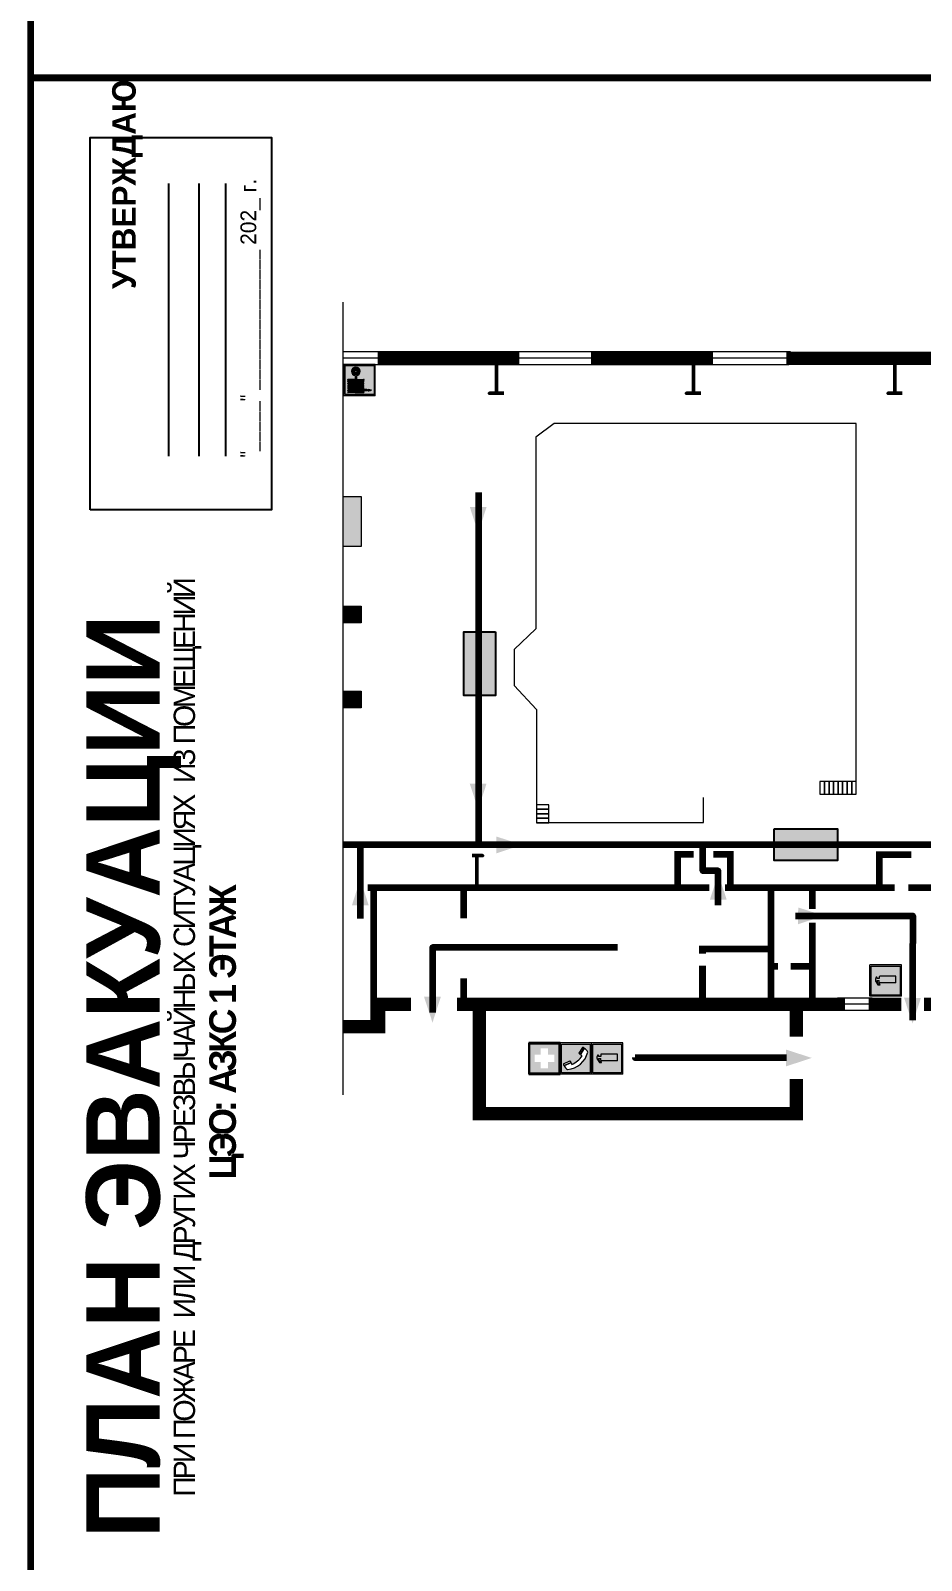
# Model space of a CAD drawing. Header units: millimetres. Extents: x 13114 to 67229, y 22859 to 38520.
# Drawn here: x 27562.5 to 27789.6, y 24688 to 25078.1 of the extents above; entities that cross this region are included whole.
import ezdxf

# ---------------------------------------------------------------- set-up
doc = ezdxf.new("R2010")
doc.units = ezdxf.units.MM
doc.layers.add('План_Штампы', color=7, linetype='Continuous')
doc.styles.add('обычный', font='arial.ttf')

# ---------------------------------------------------------------- blocks, each defined once
blk = doc.blocks.new('A$C32E8229D')
at = {"true_color": 0xffffff}
blk.add_hatch(color=7, dxfattribs=at).paths.add_polyline_path([(0, 0), (0, -8), (16, -8), (16, 0)])
h = blk.add_hatch(color=126)
h.paths.add_polyline_path([(0.2, -0.2), (15.8, -0.2), (15.8, -7.8), (0.2, -7.8)])
h.paths.add_polyline_path([(13.49, -2.05), (12.08, -2.05), (11.37, -2.63, 0.162397), (11.29, -2.84), (11.29, -3.63), (10.35, -3.63), (10.35, -4.05), (11.68, -4.05), (11.68, -3.48), (12.26, -4.28), (11.29, -5.1), (11.29, -6.78), (11.85, -6.78), (11.85, -5.44), (12.8, -4.64), (12.8, -5.94), (14.46, -5.94), (14.46, -5.39), (13.45, -5.39), (13.45, -3.97), (12.46, -2.59), (13.15, -2.59), (13.69, -3.34), (14.18, -3)], flags=16)
h.paths.add_polyline_path([(10.74, -1.82, 1), (11.8, -1.82, 1)], flags=16)
h.paths.add_polyline_path([(9.39, -3.59), (5.99, -3.59), (6.56, -3.03), (5.91, -3.03), (5.1, -3.83), (5.91, -4.64), (6.56, -4.64), (5.99, -4.09), (9.39, -4.09)], flags=16)
h.paths.add_polyline_path([(4.29, -1.08), (1.72, -1.08), (1.72, -6.6), (4.29, -6.6)], flags=16)
at = {"color": 126}
blk.add_lwpolyline([(16, -8), (0, -8), (0, 0), (16, 0)], close=True, dxfattribs=at)
blk = doc.blocks.new('A$C37112FD5')
at = {"true_color": 0xf5f5ff}
h = blk.add_hatch(color=7, dxfattribs=at)
h.dxf.hatch_style = 1
h.paths.add_polyline_path([(12.8, -7.4), (0, -7.4), (0, -20.2), (12.8, -20.2)])
h.paths.add_polyline_path([(12.29, -7.91), (12.29, -19.69), (0.51, -19.69), (0.51, -7.91)], flags=16)
h.paths.add_polyline_path([(4.98, -9.04, -0.42597), (5.17, -9.22), (5.17, -12.25), (5.17, -15.29, -0.432244), (4.98, -15.47), (4.83, -15.47, -0.42597), (4.64, -15.29), (4.64, -12.25), (4.64, -9.22, -0.432244), (4.83, -9.04)], flags=0)
h.paths.add_polyline_path([(4.28, -9.22), (4.28, -12.25), (4.28, -15.29, -0.432244), (4.09, -15.47), (3.94, -15.47, -0.42597), (3.75, -15.29), (3.75, -12.25), (3.75, -9.22, -0.432244), (3.94, -9.04), (4.09, -9.04, -0.42597)], flags=0)
h.paths.add_polyline_path([(5.72, -9.04), (5.87, -9.04, -0.42597), (6.06, -9.22), (6.06, -12.25), (6.06, -15.29, -0.432244), (5.87, -15.47), (5.72, -15.47, -0.42597), (5.53, -15.29), (5.53, -12.25), (5.53, -9.22, -0.432244)], flags=0)
h.paths.add_polyline_path([(6.42, -8.9), (6.5, -8.9, -0.42597), (6.69, -9.08), (6.69, -12.03), (8.21, -12.03, -15.824349), (8.21, -12.47), (6.69, -12.47), (6.69, -15.42, -0.432244), (6.5, -15.6), (6.42, -15.6)], flags=0)
h.paths.add_polyline_path([(3.39, -9.22), (3.39, -12.25), (3.39, -15.29, -0.432244), (3.2, -15.47), (3.05, -15.47, -0.42597), (2.85, -15.29), (2.85, -12.25), (2.85, -9.22, -0.432244), (3.05, -9.04), (3.2, -9.04, -0.42597)], flags=0)
h.paths.add_polyline_path([(2.5, -9.22), (2.5, -16.71), (1.96, -16.71), (1.96, -9.22, -0.432244), (2.15, -9.04), (2.31, -9.04, -0.42597)], flags=0)
h.paths.add_polyline_path([(1.61, -8.9), (1.61, -15.6), (1.57, -15.6, -0.42597), (1.37, -15.42), (1.37, -12.03), (1.37, -9.09, -0.432244), (1.57, -8.9)], flags=0)
h.paths.add_polyline_path([(9.76, -10.81), (9.76, -12.03), (8.49, -12.03, -0.336371)], flags=0)
h.paths.add_polyline_path([(8.49, -12.47), (9.76, -12.47), (9.76, -13.7, -0.336371)], flags=0)
h.paths.add_polyline_path([(10.11, -10.81, -0.336371), (11.38, -12.03), (10.11, -12.03)], flags=0)
h.paths.add_polyline_path([(10.11, -12.47), (11.38, -12.47, -0.336371), (10.11, -13.7)], flags=0)
h.paths.add_polyline_path([(2.5, -16.84), (2.5, -17.05), (1.97, -17.05), (1.97, -16.84)], flags=0)
h.paths.add_polyline_path([(2.5, -17.24, -0.033778), (2.24, -18.6, -0.033778), (1.97, -17.24)], flags=0)
h = blk.add_hatch(color=242)
h.dxf.hatch_style = 1
h.paths.add_polyline_path([(12.29, -7.91), (0.51, -7.91), (0.51, -19.69), (12.29, -19.69)])
h.paths.add_polyline_path([(6.42, -15.6), (6.42, -8.9), (6.5, -8.9, -0.42597), (6.69, -9.08), (6.69, -12.03), (8.21, -12.03, -15.824349), (8.21, -12.47), (6.69, -12.47), (6.69, -15.42, -0.432244), (6.5, -15.6)], flags=16)
h.paths.add_polyline_path([(5.87, -15.47), (5.72, -15.47, -0.42597), (5.53, -15.29), (5.53, -12.25), (5.53, -9.22, -0.432244), (5.72, -9.04), (5.87, -9.04, -0.42597), (6.06, -9.22), (6.06, -12.25), (6.06, -15.29, -0.432244)], flags=16)
h.paths.add_polyline_path([(4.98, -15.47), (4.83, -15.47, -0.42597), (4.64, -15.29), (4.64, -12.25), (4.64, -9.22, -0.432244), (4.83, -9.04), (4.98, -9.04, -0.42597), (5.17, -9.22), (5.17, -12.25), (5.17, -15.29, -0.432244)], flags=16)
h.paths.add_polyline_path([(4.09, -15.47), (3.94, -15.47, -0.42597), (3.75, -15.29), (3.75, -12.25), (3.75, -9.22, -0.432244), (3.94, -9.04), (4.09, -9.04, -0.42597), (4.28, -9.22), (4.28, -12.25), (4.28, -15.29, -0.432244)], flags=16)
h.paths.add_polyline_path([(3.2, -15.47), (3.05, -15.47, -0.42597), (2.85, -15.29), (2.85, -12.25), (2.85, -9.22, -0.432244), (3.05, -9.04), (3.2, -9.04, -0.42597), (3.39, -9.22), (3.39, -12.25), (3.39, -15.29, -0.432244)], flags=16)
h.paths.add_polyline_path([(2.5, -17.05), (1.97, -17.05), (1.97, -16.84), (2.5, -16.84)], flags=16)
h.paths.add_polyline_path([(2.5, -17.24, -0.033778), (2.24, -18.6, -0.033778), (1.97, -17.24)], flags=16)
h.paths.add_polyline_path([(2.5, -16.71), (1.96, -16.71), (1.96, -9.22, -0.432244), (2.15, -9.04), (2.31, -9.04, -0.42597), (2.5, -9.22)], flags=16)
h.paths.add_polyline_path([(1.61, -15.6), (1.57, -15.6, -0.42597), (1.37, -15.42), (1.37, -12.03), (1.37, -9.09, -0.432244), (1.57, -8.9), (1.61, -8.9)], flags=16)
h.paths.add_polyline_path([(8.49, -12.47), (9.76, -12.47), (9.76, -13.7, -0.336371)], flags=0)
h.paths.add_polyline_path([(10.11, -13.7), (10.11, -12.47), (11.38, -12.47, -0.336371)], flags=0)
h.paths.add_polyline_path([(8.49, -12.03, -0.336371), (9.76, -10.81), (9.76, -12.03)], flags=0)
h.paths.add_polyline_path([(10.11, -12.03), (10.11, -10.81, -0.336371), (11.38, -12.03)], flags=0)
h = blk.add_hatch(color=7, dxfattribs=at)
h.dxf.hatch_style = 1
h.paths.add_polyline_path([(1.61, -8.9), (1.57, -8.9, 0.432244), (1.37, -9.09), (1.37, -12.03), (1.37, -15.42, 0.42597), (1.57, -15.6), (1.61, -15.6)])
h.paths.add_polyline_path([(2.5, -9.22, 0.42597), (2.31, -9.04), (2.15, -9.04, 0.432244), (1.96, -9.22), (1.96, -16.71), (2.5, -16.71)])
h.paths.add_polyline_path([(2.5, -16.84), (1.97, -16.84), (1.97, -17.05), (2.5, -17.05)])
h.paths.add_polyline_path([(2.5, -17.24), (1.97, -17.24, 0.033778), (2.24, -18.6, 0.033778)])
h.paths.add_polyline_path([(3.39, -12.25), (3.39, -9.22, 0.42597), (3.2, -9.04), (3.05, -9.04, 0.432244), (2.85, -9.22), (2.85, -12.25), (2.85, -15.29, 0.42597), (3.05, -15.47), (3.2, -15.47, 0.432244), (3.39, -15.29)])
h.paths.add_polyline_path([(4.28, -12.25), (4.28, -9.22, 0.42597), (4.09, -9.04), (3.94, -9.04, 0.432244), (3.75, -9.22), (3.75, -12.25), (3.75, -15.29, 0.42597), (3.94, -15.47), (4.09, -15.47, 0.432244), (4.28, -15.29)])
h.paths.add_polyline_path([(5.17, -12.25), (5.17, -9.22, 0.42597), (4.98, -9.04), (4.83, -9.04, 0.432244), (4.64, -9.22), (4.64, -12.25), (4.64, -15.29, 0.42597), (4.83, -15.47), (4.98, -15.47, 0.432244), (5.17, -15.29)])
h.paths.add_polyline_path([(6.06, -12.25), (6.06, -9.22, 0.42597), (5.87, -9.04), (5.72, -9.04, 0.432244), (5.53, -9.22), (5.53, -12.25), (5.53, -15.29, 0.42597), (5.72, -15.47), (5.87, -15.47, 0.432244), (6.06, -15.29)])
h.paths.add_polyline_path([(6.69, -12.47), (8.21, -12.47, 15.824349), (8.21, -12.03), (6.69, -12.03), (6.69, -9.08, 0.42597), (6.5, -8.9), (6.42, -8.9), (6.42, -15.6), (6.5, -15.6, 0.432244), (6.69, -15.42)])
h.paths.add_polyline_path([(8.49, -12.47), (9.76, -12.47), (9.76, -13.7, -0.336371)], flags=16)
h.paths.add_polyline_path([(8.49, -12.03, -0.336371), (9.76, -10.81), (9.76, -12.03)], flags=16)
h.paths.add_polyline_path([(10.11, -12.47), (11.38, -12.47, -0.336371), (10.11, -13.7)], flags=16)
h.paths.add_polyline_path([(10.11, -12.03), (10.11, -10.81, -0.336371), (11.38, -12.03)], flags=16)
h = blk.add_hatch(color=242)
h.dxf.hatch_style = 1
h.paths.add_polyline_path([(9.76, -10.81, 0.336371), (8.49, -12.03), (9.76, -12.03)])
h.paths.add_polyline_path([(10.11, -10.81), (10.11, -12.03), (11.38, -12.03, 0.336371)])
h.paths.add_polyline_path([(11.38, -12.47), (10.11, -12.47), (10.11, -13.7, 0.336371)])
h.paths.add_polyline_path([(9.76, -12.47), (8.49, -12.47, 0.336371), (9.76, -13.7)])
at = {"color": 242, "lineweight": 5}
for p, q in [((0, -20.2), (0, -7.4)), ((0, -7.4), (12.8, -7.4)), ((1.37, -12.03), (1.37, -9.08)), ((1.37, -12.03), (1.37, -15.42)), ((1.57, -8.9), (1.61, -8.9)), ((1.61, -8.9), (1.61, -15.6)), ((1.96, -16.71), (1.96, -9.22)), ((2.15, -9.04), (2.31, -9.04)), ((2.5, -16.71), (2.5, -9.22)), ((2.85, -12.25), (2.85, -9.22)), ((2.85, -12.25), (2.85, -15.29)), ((3.05, -9.04), (3.2, -9.04)), ((3.39, -12.25), (3.39, -9.22)), ((3.39, -12.25), (3.39, -15.29)), ((3.75, -12.25), (3.75, -9.22)), ((3.75, -12.25), (3.75, -15.29)), ((3.94, -9.04), (4.09, -9.04)), ((4.28, -12.25), (4.28, -9.22)), ((4.28, -12.25), (4.28, -15.29)), ((4.64, -12.25), (4.64, -9.22)), ((4.64, -12.25), (4.64, -15.29)), ((4.83, -9.04), (4.98, -9.04)), ((5.17, -12.25), (5.17, -9.22)), ((5.17, -12.25), (5.17, -15.29)), ((5.53, -12.25), (5.53, -9.22)), ((5.53, -12.25), (5.53, -15.29)), ((5.72, -9.04), (5.87, -9.04)), ((6.06, -12.25), (6.06, -9.22)), ((6.06, -12.25), (6.06, -15.29)), ((6.42, -8.9), (6.42, -15.6)), ((6.5, -8.9), (6.42, -8.9)), ((6.69, -12.03), (6.69, -9.08)), ((8.21, -12.03), (6.69, -12.03)), ((8.21, -12.47), (6.69, -12.47)), ((6.69, -12.47), (6.69, -15.42)), ((9.76, -12.03), (8.49, -12.03)), ((9.76, -12.47), (8.49, -12.47)), ((9.76, -10.81), (9.76, -12.03)), ((9.76, -12.47), (9.76, -13.7)), ((10.11, -10.81), (10.11, -12.03)), ((11.38, -12.03), (10.11, -12.03)), ((11.38, -12.47), (10.11, -12.47)), ((10.11, -12.47), (10.11, -13.7)), ((12.8, -20.2), (12.8, -7.4)), ((1.57, -15.6), (1.61, -15.6)), ((1.96, -16.71), (2.5, -16.71)), ((1.97, -16.84), (2.5, -16.84)), ((1.97, -17.05), (1.97, -16.84)), ((2.5, -17.05), (1.97, -17.05)), ((1.97, -17.24), (2.5, -17.24)), ((2.5, -16.84), (2.5, -17.05)), ((3.05, -15.47), (3.2, -15.47)), ((3.94, -15.47), (4.09, -15.47)), ((4.83, -15.47), (4.98, -15.47)), ((5.72, -15.47), (5.87, -15.47)), ((6.42, -15.6), (6.5, -15.6)), ((0, -20.2), (12.8, -20.2))]:
    blk.add_line(p, q, dxfattribs=at)
blk.add_lwpolyline([(0.51, -7.91), (12.29, -7.91), (12.29, -19.69), (0.51, -19.69)], close=True, dxfattribs=at)
for centre, radius, start, end in [((1.56, -9.09), 0.182, 87.10267, 180.60715), ((2.15, -9.22), 0.182, 87.10267, 180.60715), ((2.32, -9.22), 0.182, 359.39285, 92.89733), ((3.04, -9.22), 0.182, 87.10267, 180.60715), ((3.21, -9.22), 0.182, 359.39285, 92.89733), ((3.93, -9.22), 0.182, 87.10267, 180.60715), ((4.1, -9.22), 0.182, 359.39285, 92.89733), ((4.82, -9.22), 0.182, 87.10267, 180.60715), ((4.99, -9.22), 0.182, 359.39285, 92.89733), ((5.71, -9.22), 0.182, 87.10267, 180.60715), ((5.88, -9.22), 0.182, 359.39285, 92.89733), ((6.51, -9.09), 0.182, 359.39285, 92.89733), ((9.93, -12.25), 1.74, 187.23185, 172.76815), ((9.93, -12.25), 1.46, 96.99266, 171.35851), ((9.93, -12.25), 1.46, 188.64149, 263.00734), ((9.93, -12.25), 1.46, 8.64149, 83.00734), ((9.93, -12.25), 1.46, 276.99266, 351.35851), ((1.56, -15.42), 0.182, 179.39285, 272.89733), ((12.17, -15.98), 10.27, 187.04098, 194.7793), ((-7.7, -15.98), 10.27, 345.2207, 352.95902), ((3.04, -15.29), 0.182, 179.39285, 272.89733), ((3.21, -15.29), 0.182, 267.10267, 0.60715), ((3.93, -15.29), 0.182, 179.39285, 272.89733), ((4.1, -15.29), 0.182, 267.10267, 0.60715), ((4.82, -15.29), 0.182, 179.39285, 272.89733), ((4.99, -15.29), 0.182, 267.10267, 0.60715), ((5.71, -15.29), 0.182, 179.39285, 272.89733), ((5.88, -15.29), 0.182, 267.10267, 0.60715), ((6.51, -15.42), 0.182, 267.10267, 0.60715)]:
    blk.add_arc(centre, radius, start, end, dxfattribs=at)
blk = doc.blocks.new('A$C3AD82952')
at = {"true_color": 0xf5f5ff}
h = blk.add_hatch(color=7, dxfattribs=at)
h.dxf.hatch_style = 1
h.paths.add_polyline_path([(8.21, 8.73, 0.414214), (7.89, 9.05), (7.22, 9.05), (7.22, 9.92), (7.59, 9.92, 1), (7.57, 10.36), (7.22, 10.36), (7.22, 10.6), (6.43, 10.6), (6.43, 10.36), (6.01, 10.36), (4.74, 9.59), (4.74, 8.69), (4.98, 8.73), (4.98, 9.26), (6.12, 9.91), (6.43, 9.91), (6.43, 9.05), (5.76, 9.05, 0.414214), (5.44, 8.73), (5.44, 2.2), (8.21, 2.2)], flags=0)
h.paths.add_polyline_path([(12.8, 12.8), (0, 12.8), (0, 0), (12.8, 0)])
h.paths.add_polyline_path([(0.51, 12.29), (12.29, 12.29), (12.29, 0.51), (0.51, 0.51)], flags=16)
h.paths.add_polyline_path([(4.74, 9.59), (6.01, 10.36), (6.43, 10.36), (6.43, 10.6), (7.22, 10.6), (7.22, 10.36), (7.59, 10.36, -0.94586), (7.59, 9.92), (7.22, 9.92), (7.22, 9.05), (7.89, 9.05, -0.414214), (8.21, 8.73), (8.21, 2.2), (5.44, 2.2), (5.44, 8.73, -0.414214), (5.76, 9.05), (6.43, 9.05), (6.43, 9.91), (6.12, 9.91), (4.98, 9.26), (4.98, 8.73), (4.74, 8.69)], flags=0)
h = blk.add_hatch(color=242)
h.dxf.hatch_style = 1
h.paths.add_polyline_path([(12.29, 12.29), (0.51, 12.29), (0.51, 0.51), (12.29, 0.51)])
h.paths.add_polyline_path([(4.74, 8.69), (4.74, 9.59), (6.01, 10.36), (6.43, 10.36), (6.43, 10.6), (7.22, 10.6), (7.22, 10.36), (7.59, 10.36, -0.94586), (7.59, 9.92), (7.22, 9.92), (7.22, 9.05), (7.89, 9.05, -0.414214), (8.21, 8.73), (8.21, 2.2), (5.44, 2.2), (5.44, 8.73, -0.414214), (5.76, 9.05), (6.43, 9.05), (6.43, 9.91), (6.12, 9.91), (4.98, 9.26), (4.98, 8.73)], flags=16)
h = blk.add_hatch(color=7, dxfattribs=at)
h.dxf.hatch_style = 1
h.paths.add_polyline_path([(8.21, 8.73, 0.414214), (7.89, 9.05), (7.22, 9.05), (7.22, 9.92), (7.59, 9.92, 1), (7.57, 10.36), (7.22, 10.36), (7.22, 10.6), (6.43, 10.6), (6.43, 10.36), (6.01, 10.36), (4.74, 9.59), (4.74, 8.69), (4.98, 8.73), (4.98, 9.26), (6.12, 9.91), (6.43, 9.91), (6.43, 9.05), (5.76, 9.05, 0.414214), (5.44, 8.73), (5.44, 2.2), (8.21, 2.2)])
at = {"color": 242, "lineweight": 5}
for p, q in [((0, 0), (0, 12.8)), ((0, 12.8), (12.8, 12.8)), ((12.8, 0), (12.8, 12.8)), ((6.01, 10.36), (4.74, 9.59)), ((4.74, 9.59), (4.74, 8.69)), ((4.74, 8.69), (4.98, 8.73)), ((4.98, 9.26), (6.12, 9.91)), ((4.98, 8.73), (4.98, 9.26)), ((5.44, 2.2), (5.44, 8.73)), ((5.76, 9.05), (6.43, 9.05)), ((6.01, 10.36), (6.43, 10.36)), ((6.12, 9.91), (6.43, 9.91)), ((7.22, 10.6), (6.43, 10.6)), ((6.43, 10.6), (6.43, 10.36)), ((6.43, 9.91), (6.43, 9.05)), ((7.22, 10.36), (7.22, 10.6)), ((7.59, 10.36), (7.22, 10.36)), ((7.22, 9.05), (7.22, 9.92)), ((7.59, 9.92), (7.22, 9.92)), ((7.89, 9.05), (7.22, 9.05)), ((8.21, 2.2), (8.21, 8.73)), ((0, 0), (12.8, 0)), ((5.44, 2.2), (8.21, 2.2))]:
    blk.add_line(p, q, dxfattribs=at)
blk.add_lwpolyline([(0.51, 12.29), (12.29, 12.29), (12.29, 0.51), (0.51, 0.51)], close=True, dxfattribs=at)
for centre, radius, start, end in [((5.76, 8.73), 0.32, 90, 180), ((7.58, 10.14), 0.223, 273.18746, 86.81254), ((7.89, 8.73), 0.32, 0, 90)]:
    blk.add_arc(centre, radius, start, end, dxfattribs=at)
blk = doc.blocks.new('A$C456E1F9C')
at = {"lineweight": 5}
h = blk.add_hatch(color=242, dxfattribs=at)
h.paths.add_polyline_path([(0.51, -1.47), (0.51, -13.26), (12.29, -13.26), (12.29, -1.47)])
h.paths.add_polyline_path([(5.42, -4.95, -0.254479), (4.78, -5.4), (3.52, -2.53, -0.209735), (4.23, -2.4)], flags=16)
h.paths.add_polyline_path([(8.53, -8.6), (10.87, -10.17), (10.54, -10.76), (8.03, -9.13, -0.192251)], flags=16)
h.paths.add_polyline_path([(4.61, -5.49, 0.005518), (3.87, -5.72, 0.128647), (7.49, -10.01, 0.00809), (7.83, -9.33), (10.47, -10.97, -0.16736), (8.99, -12.25, -0.327862), (1.95, -3.95, -0.166952), (3.36, -2.62)], flags=16)
at = {"color": 242, "lineweight": 5}
for p, q in [((0, -13.77), (0, -0.97)), ((12.8, -0.97), (0, -0.97)), ((4.61, -5.49), (3.36, -2.62)), ((3.52, -2.53), (4.78, -5.4)), ((4.23, -2.4), (5.42, -4.95)), ((12.8, -13.77), (12.8, -0.97)), ((7.83, -9.33), (10.47, -10.97)), ((8.03, -9.13), (10.54, -10.76)), ((10.81, -10.12), (8.53, -8.6)), ((10.54, -10.76), (10.8, -10.3)), ((10.8, -10.3), (10.81, -10.12)), ((0, -13.77), (12.8, -13.77))]:
    blk.add_line(p, q, dxfattribs=at)
blk.add_lwpolyline([(0.51, -1.47), (12.29, -1.47), (12.29, -13.26), (0.51, -13.26)], close=True, dxfattribs=at)
for centre, radius, start, end in [((4.59, -5.34), 2.99, 114.28453, 152.19739), ((11.12, -3.31), 9.19, 183.99153, 256.60086), ((4.02, -3.27), 0.891, 76.32839, 123.70924), ((14.98, -39.1), 35.17, 107.14873, 108.41345), ((13.86, -0.94), 11.08, 205.55365, 234.87622), ((4.68, -4.59), 0.824, 276.9621, 334.07228), ((-13.31, 0.8), 23.44, 332.54871, 334.40268), ((8.94, -9.5), 0.989, 114.40924, 157.93883), ((7.87, -9.46), 3, 291.92908, 329.9329)]:
    blk.add_arc(centre, radius, start, end, dxfattribs=at)
blk = doc.blocks.new('A$C18900ED3')
h = blk.add_hatch(color=126)
h.paths.add_polyline_path([(-0.18, -0.18), (-7.02, -0.18), (-7.02, -7.02), (-0.18, -7.02)])
h.paths.add_polyline_path([(-5.89, -4.46), (-5.89, -2.77), (-4.46, -2.77), (-4.46, -1.31), (-2.77, -1.31), (-2.77, -2.77), (-1.33, -2.77), (-1.33, -4.46), (-2.77, -4.46), (-2.77, -5.89), (-4.46, -5.89), (-4.46, -4.46)], flags=16)
at = {"color": 126}
for p, q in [((-7.2, 0), (-7.2, -7.2)), ((0, 0), (-7.2, 0)), ((0, -7.2), (0, 0)), ((-7.02, -7.02), (-7.02, -0.18)), ((-7.02, -0.18), (-0.18, -0.18)), ((-0.18, -0.18), (-0.18, -7.02)), ((-0.18, -7.02), (-7.02, -7.02)), ((-7.2, -7.2), (0, -7.2))]:
    blk.add_line(p, q, dxfattribs=at)

msp = doc.modelspace()

# ---------------------------------------------------------------- hatches: boundary and pattern name
at = {"lineweight": 0}
h = msp.add_hatch(color=256, dxfattribs=at)
h.dxf.hatch_style = 1
h.paths.add_polyline_path([(27646.75, 24959.33), (27642.21, 24959.33), (27642.21, 24946.52), (27646.75, 24946.52)])
h = msp.add_hatch(color=256, dxfattribs=at)
h.dxf.hatch_style = 1
h.paths.add_polyline_path([(27646.75, 24931.35), (27642.21, 24931.35), (27642.21, 24927.1), (27646.75, 24927.1)])
h = msp.add_hatch(color=256, dxfattribs=at)
h.dxf.hatch_style = 1
h.paths.add_polyline_path([(27646.75, 24909.63), (27642.21, 24909.63), (27642.21, 24905.38), (27646.75, 24905.38)])

# ---------------------------------------------------------------- linework, layer by layer
at = {"color": 6, "lineweight": 100}
for points in [[(27562.5, 25066.11), (28162.5, 25066.11), (28162.5, 25461.11), (27562.5, 25461.11)], [(27562.5, 24671.11), (28162.5, 24671.11), (28162.5, 25066.11), (27562.5, 25066.11)]]:
    msp.add_lwpolyline(points, close=True, dxfattribs=at)
msp.add_lwpolyline([(27577.7, 24955.88), (27577.7, 25050.88), (27623.9, 25050.88), (27623.9, 24955.88)], close=True)
for points in [[(27597.75, 24969.63), (27597.75, 25039.16)], [(27605.51, 24969.63), (27605.51, 25039.16)], [(27612.29, 24969.63), (27612.29, 25039.16)]]:
    msp.add_lwpolyline(points)
at = {"lineweight": 0}
for points in [[(27642.21, 24806.73), (27642.21, 25008.86)], [(27756.21, 24996.18), (27642.21, 24996.18)], [(27755.15, 24994.58), (27642.21, 24994.58)], [(27755.82, 24992.92), (27642.21, 24992.92)], [(27772.97, 24883.42), (27772.97, 24977.91), (27695.93, 24977.91), (27691.32, 24974.42), (27691.32, 24925.57), (27685.79, 24920.32), (27685.79, 24911.14), (27691.46, 24904.99), (27691.46, 24876.13), (27734.07, 24876.13), (27734.07, 24882.52)], [(27777.02, 24831.34), (27768.23, 24831.34)], [(27776.12, 24829.8), (27767.33, 24829.8)], [(27776.54, 24828.21), (27767.75, 24828.21)]]:
    msp.add_lwpolyline(points, dxfattribs=at)
for points, const_width in [([(27651, 24994.58), (27687.06, 24994.58)], 3.4), ([(27705.33, 24994.58), (27736.44, 24994.58)], 3.4), ([(27755.15, 24994.58), (27814.59, 24994.58)], 3.4), ([(27731.56, 24868.01), (27727.48, 24868.01), (27727.48, 24859.62)], 1.7), ([(27740.84, 24859.76), (27740.84, 24868.01), (27736.54, 24868.01)], 1.7), ([(27787.02, 24867.92), (27778.82, 24867.92), (27778.82, 24859.72)], 1.7), ([(27735.54, 24859.54), (27648.44, 24859.54)], 1.7), ([(27649.96, 24824.98), (27649.96, 24859.01)], 1.7), ([(27672.9, 24859.54), (27672.9, 24851.76)], 1.7), ([(27782.81, 24859.54), (27739.53, 24859.54)], 1.7), ([(27751.26, 24830.03), (27751.26, 24859.54)], 1.7), ([(27761.77, 24859.54), (27761.77, 24854.08)], 1.7), ([(27799.41, 24859.54), (27786.22, 24859.54)], 1.7), ([(27761.77, 24850.62), (27761.77, 24830.63)], 1.7), ([(27751.26, 24843.9), (27733.78, 24843.9), (27733.78, 24842.67)], 1.7), ([(27733.78, 24839.65), (27733.78, 24830.35)], 1.7), ([(27751.26, 24839.5), (27753.01, 24839.5)], 1.7), ([(27761.77, 24839.5), (27756.22, 24839.5)], 1.7), ([(27672.9, 24830.53), (27672.9, 24836.4)], 1.7), ([(27659.48, 24829.8), (27651.26, 24829.8), (27651.26, 24824.08), (27642.21, 24824.08)], 3.4), ([(27725.08, 24801.9), (27676.86, 24801.9), (27676.86, 24829.8), (27757.74, 24829.8), (27671.19, 24829.8)], 3.4), ([(27770.12, 24829.8), (27757.74, 24829.8), (27757.74, 24821.56)], 3.4), ([(27784.46, 24829.8), (27776.12, 24829.8)], 3.4), ([(27809.49, 24829.8), (27790.22, 24829.8)], 3.4), ([(27757.74, 24810.73), (27757.74, 24801.9), (27723.27, 24801.9)], 3.4)]:
    msp.add_lwpolyline(points, dxfattribs=dict(at, const_width=const_width))
at = {"lineweight": 50}
for points in [[(27681.3, 24994.58), (27681.3, 24985.64), (27679.48, 24985.64), (27683.13, 24985.64)], [(27731.49, 24994.58), (27731.49, 24985.64), (27729.67, 24985.64), (27733.32, 24985.64)], [(27782.85, 24994.58), (27782.85, 24985.64), (27781.03, 24985.64), (27784.68, 24985.64)], [(27676.26, 24859.54), (27676.26, 24867.74), (27677.71, 24867.74), (27675.04, 24867.74)]]:
    msp.add_lwpolyline(points, dxfattribs=at)
at = {"color": 126, "lineweight": 100, "true_color": 0x008754}
for points in [[(27967.62, 24966.64), (27958.53, 24959.09), (27958.53, 24870.47), (27642.21, 24870.47)], [(27676.66, 24960.35), (27676.66, 24870.47)], [(27646.57, 24851.65), (27646.57, 24870.47)], [(27737.79, 24855.05), (27737.79, 24863.84), (27733.88, 24863.84), (27733.88, 24870.47)], [(27757.46, 24852.38), (27787.36, 24852.38), (27787.36, 24845.31)], [(27712.1, 24844.32), (27664.97, 24844.32), (27664.97, 24827.7)], [(27787.36, 24825.75), (27787.36, 24845.31)], [(27755.16, 24816.15), (27716.58, 24816.15), (27716.58, 24816.15)]]:
    msp.add_lwpolyline(points, dxfattribs=at)
at = {"lineweight": 0}
for points in [[(27646.75, 24946.52), (27642.21, 24946.52), (27642.21, 24959.33), (27646.75, 24959.33)], [(27646.75, 24927.1), (27642.21, 24927.1), (27642.21, 24931.35), (27646.75, 24931.35)], [(27646.75, 24905.38), (27642.21, 24905.38), (27642.21, 24909.63), (27646.75, 24909.63)], [(27763.71, 24886.61), (27763.71, 24883.42), (27764.87, 24883.42), (27764.87, 24886.61)], [(27764.87, 24886.61), (27764.87, 24883.42), (27766.03, 24883.42), (27766.03, 24886.61)], [(27764.87, 24886.61), (27764.87, 24883.42), (27766.03, 24883.42), (27766.03, 24886.61)], [(27766.03, 24886.61), (27766.03, 24883.42), (27767.19, 24883.42), (27767.19, 24886.61)], [(27767.19, 24886.61), (27767.19, 24883.42), (27768.34, 24883.42), (27768.34, 24886.61)], [(27768.34, 24886.61), (27768.34, 24883.42), (27769.5, 24883.42), (27769.5, 24886.61)], [(27769.5, 24886.61), (27769.5, 24883.42), (27770.66, 24883.42), (27770.66, 24886.61)], [(27769.5, 24886.61), (27769.5, 24883.42), (27770.66, 24883.42), (27770.66, 24886.61)], [(27770.66, 24886.61), (27770.66, 24883.42), (27771.82, 24883.42), (27771.82, 24886.61)], [(27771.82, 24886.61), (27771.82, 24883.42), (27772.97, 24883.42), (27772.97, 24886.61)], [(27694.62, 24880.71), (27691.43, 24880.71), (27691.43, 24879.55), (27694.62, 24879.55)], [(27694.62, 24879.55), (27691.43, 24879.55), (27691.43, 24878.39), (27694.62, 24878.39)], [(27694.62, 24879.55), (27691.43, 24879.55), (27691.43, 24878.39), (27694.62, 24878.39)], [(27694.62, 24878.39), (27691.43, 24878.39), (27691.43, 24877.23), (27694.62, 24877.23)], [(27694.62, 24877.23), (27691.43, 24877.23), (27691.43, 24876.08), (27694.62, 24876.08)]]:
    msp.add_lwpolyline(points, close=True, dxfattribs=at)
at = {"layer": 'План_Штампы', "color": 126, "true_color": 0x008754}
for points in [[(27674.45, 24956.65), (27678.74, 24956.64), (27676.61, 24950.06)], [(27674.44, 24886.08), (27678.72, 24886.07), (27676.6, 24879.49)], [(27681.24, 24868.3), (27681.26, 24872.58), (27687.83, 24870.46)], [(27648.7, 24855.04), (27644.41, 24855.05), (27646.53, 24861.63)], [(27739.95, 24856.45), (27735.66, 24856.46), (27737.79, 24863.04)], [(27758.16, 24850.22), (27758.17, 24854.5), (27764.75, 24852.38)], [(27662.79, 24831.73), (27667.08, 24831.72), (27664.95, 24825.14)], [(27785.17, 24831.45), (27789.46, 24831.44), (27787.33, 24824.87)], [(27755.06, 24813.96), (27755.07, 24818.25), (27761.65, 24816.12)]]:
    msp.add_solid(points, dxfattribs=at)

# ---------------------------------------------------------------- block references
for name, p, xscale, yscale, zscale, rotation in [('A$C37112FD5', (27637.75, 24985), 0.6249984004534781, 0.6249984004534781, 0.6249984004534781, 90), ('A$C3AD82952', (27784.47, 24831.84), 0.625, 0.625, 0.625, 90), ('A$C18900ED3', (27689.48, 24811.99), 1.111111111007631, 1.111111111007631, 1.111111111007631, 180), ('A$C456E1F9C', (27696.88, 24811.99), 0.625, 0.625, 0.625, 90), ('A$C3AD82952', (27713.48, 24811.99), 0.625, 0.625, 0.625, 90)]:
    msp.add_blockref(name, p, dxfattribs=dict(xscale=xscale, yscale=yscale, zscale=zscale, rotation=rotation))
at = {"layer": 'План_Штампы', "color": 126, "true_color": 0x008754, "xscale": 1.012510887696, "yscale": 1.012510887696, "zscale": 1.012510887696}
for p, rotation in [((27672.93, 24908.57), 89.99786532371438), ((27768.23, 24866.44), 179.9978653237144)]:
    msp.add_blockref('A$C32E8229D', p, dxfattribs=dict(at, rotation=rotation))

# ---------------------------------------------------------------- texts
at = {"lineweight": 0, "rotation": 90, "style": 'обычный'}
for s, insert, char_height, width, attachment_point in [('\\pi-18,l18,t18;{\\fProxima Nova Rg|b1|i0|c204|p2;УТВЕРЖДАЮ\\H1.1997x; }', (27587.16, 25038.92), 6, 126.6484, 5), ('{\\fArial Narrow|b0|i0|c204|p34;"_____" ______________ \\fProxima Nova Rg|b0|i0|c204|p2;202_ г. }', (27618.58, 25004.79), 4, 78.6503, 5), ('{\\fProxima Nova Rg|b1|i0|c204|p2;ПЛАН ЭВАКУАЦИИ}', (27576.68, 24693.66), 18.7, 419.8066, 1)]:
    msp.add_mtext(s, dxfattribs=dict(at, insert=insert, char_height=char_height, width=width, attachment_point=attachment_point))
at = {"color": 0, "lineweight": 0, "insert": (27598.82, 24821.05), "char_height": 6.8, "width": 381.8334, "attachment_point": 5, "rotation": 90, "style": 'обычный'}
msp.add_mtext('{\\fArial Black|b1|i0|c204|p34;\\H2x;\\T0.85;  \\fArial Narrow|b0|i0|c204|p34;\\H0.8x;\\W0.9;\\P\\fProxima Nova Rg|b0|i0|c204|p2;\\H0.5x;\\W1;\\C256;ПРИ ПОЖАРЕ  ИЛИ ДРУГИХ ЧРЕЗВЫЧАЙНЫХ СИТУАЦИЯХ  ИЗ ПОМЕЩЕНИЙ \\fProxima Nova Rg|b1|i0|c204|p2;\\H1.25x;\\P ЦЭО: АЗКС 1 ЭТАЖ}', dxfattribs=at)

doc.saveas('drawing.dxf')
